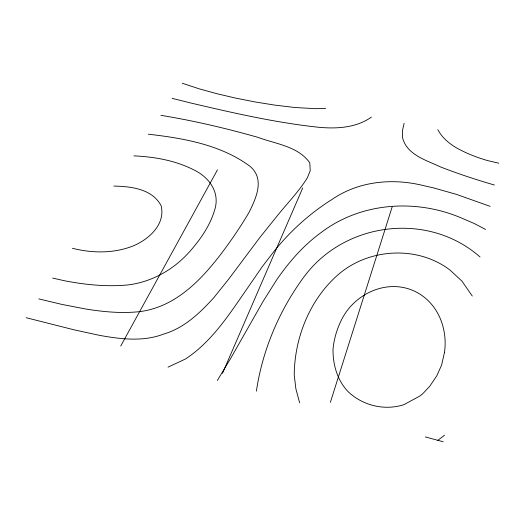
<?xml version="1.0" encoding="UTF-8"?>
<svg xmlns="http://www.w3.org/2000/svg" width="525" height="525" viewBox="0 0 525 525"><rect width="100%" height="100%" fill="white"/><g stroke="black" fill="none" stroke-linecap="round" stroke-linejoin="round"><path stroke-width="0.79" d="M404.132 123.283L402.636 129.885L402.373 136.848C406.133 154.77 426.352 160.178 440.829 167.068C458.404 173.854 476.306 179.786 494.399 185.01M256.403 391.112C262.467 350.077 279.254 310.537 303.811 277.069L304.172 276.609C345.01 221.602 428.367 211.404 480.053 256.988M330.356 402.373L392.142 206.962M222.475 373.373L302.715 187.983M120.73 346.027L217.448 169.883M217.324 380.513L230.409 358.831L263.064 301.442L276.537 280.068C288.875 262.08 303.384 245.378 321.136 232.529L321.156 232.516C361.2 202.04 416.456 198.588 461.961 218.223L474.233 223.525L485.553 229.418M437.876 440.324L444.531 435.225M371.424 117.095C356.147 127.923 336.584 128.953 318.577 127.267C275.402 122.647 232.956 112.888 190.726 102.992L172.154 98.365M168.052 367.152L185.515 358.975C210.131 342.773 226.833 318.078 243.265 294.236L262.146 266.818L274.431 250.845C290.594 230.875 309.868 213.38 331.642 199.703C357.965 181.394 391.322 177.988 421.969 185.24L433.571 187.891L456.356 194.348L490.147 206.358M325.579 108.412L315.512 108.688L294.604 107.487L274.411 105.059L254.782 101.889L235.705 98.116L217.192 93.785L199.31 88.876L182.221 83.226M113.82 186.067L114.102 186.08C131.165 186.454 152.073 188.849 161.077 205.61L161.201 205.99C165.5 224.713 148.562 239.577 132.897 246.041C113.656 253.555 92.243 253.306 72.443 248.279M133.908 155.866C154.429 156.831 175.206 160.407 193.659 169.785C208.733 176.912 219.877 191.769 215.001 208.819C210.669 224.319 201.561 237.956 191.061 250.012C175.042 268.846 152.394 282.063 127.687 284.957C106.555 286.939 85.214 284.753 64.431 280.75L52.631 278.066M148.312 134.203C183.448 138.2 220.546 144.683 249.651 166.018C265.164 178.618 256.226 197.846 249.165 212.126C241.874 224.674 233.75 236.716 225.179 248.43C203.989 277.075 177.509 306.607 140.096 311.581L139.21 311.673C121.597 313.556 103.878 311.87 86.448 309.14L62.16 304.474L38.771 298.896M160.867 115.329C193.587 120.671 225.907 128.264 257.795 137.307C275.664 143.981 298.01 146.186 309.77 162.816L310.242 170.73L307.263 177.936C299.106 191.231 288.12 202.374 278.362 214.456L260.059 237.234L228.618 279.221L213.918 297.55C200.045 312.88 184.045 328.191 163.702 334.051C143.24 341.978 120.625 339.15 99.579 335.37L73.907 329.785L26.25 317.73M498.75 163.196L487.692 160.611C476.346 157.329 465.242 152.998 455.037 147.007A56.871 34.683 9.3 0 1 438.454 130.797L437.83 129.662M425.283 436.905L443.225 441.774M472.277 296.028L461.915 281.118L450.122 270.165C417.683 245.28 368.714 248.076 338.152 274.66C309.803 299.447 294.512 337.765 294.23 375.034L295.877 388.808L299.637 402.833M444.504 352.288L441.63 365.006L436.833 375.742L429.824 386.17L422.874 393.619L419.783 396.06L403.942 404.663C384.674 410.826 363.28 405.779 348.534 392.07C337.404 380.75 332.935 365.111 333.014 349.565L333.08 348.574C334.136 337.962 337.385 327.679 342.307 318.235C356.665 291.5 391.138 277.266 418.622 293.337L418.983 293.547C439.044 305.721 447.674 329.766 444.504 352.288"/></g></svg>
